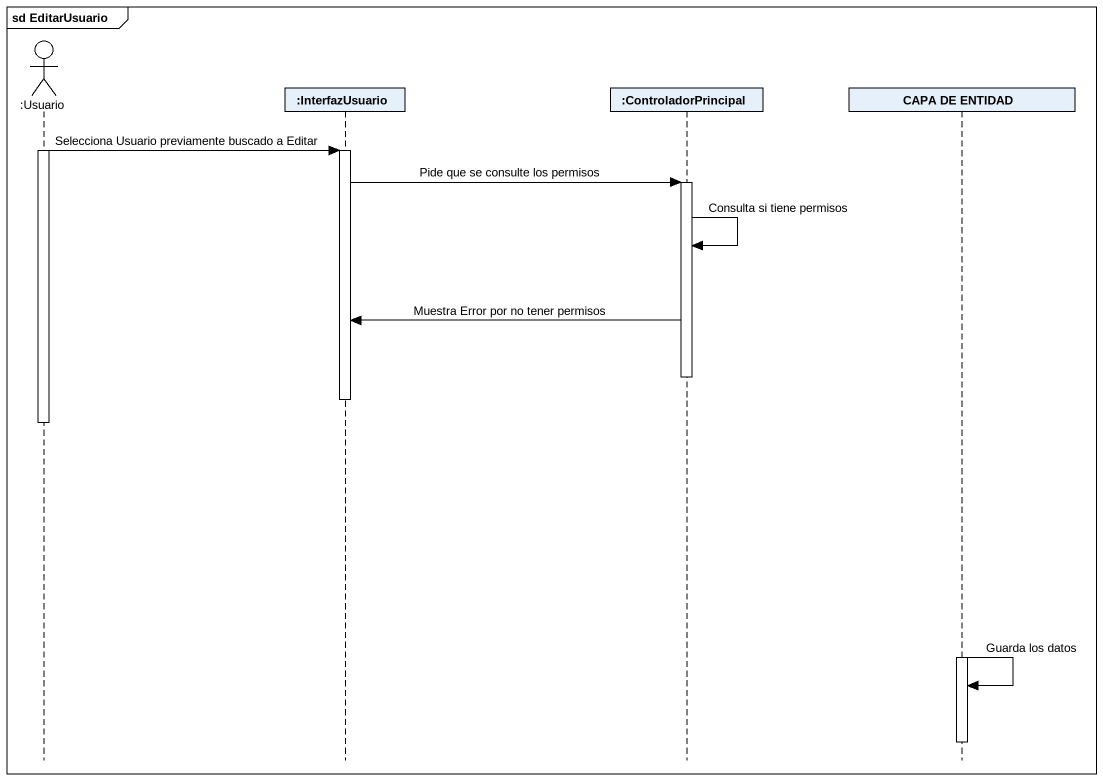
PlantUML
@startuml
mainframe sd EditarUsuario
hide footbox
actor ":Usuario" as Usuario
participant ":InterfazUsuario" as InterfazUsuario
participant ":ControladorPrincipal" as ControladorPrincipal
participant "CAPA DE ENTIDAD" as CAPA_DE_ENTIDAD

activate Usuario
Usuario -> InterfazUsuario : Selecciona Usuario previamente buscado a Editar
activate InterfazUsuario
InterfazUsuario -> ControladorPrincipal : Pide que se consulte los permisos
activate ControladorPrincipal
ControladorPrincipal -> ControladorPrincipal : Consulta si tiene permisos
ControladorPrincipal -> InterfazUsuario : Muestra Error por no tener permisos
deactivate ControladorPrincipal
deactivate InterfazUsuario
deactivate Usuario
activate CAPA_DE_ENTIDAD
CAPA_DE_ENTIDAD -> CAPA_DE_ENTIDAD : Guarda los datos
deactivate CAPA_DE_ENTIDAD
@enduml
